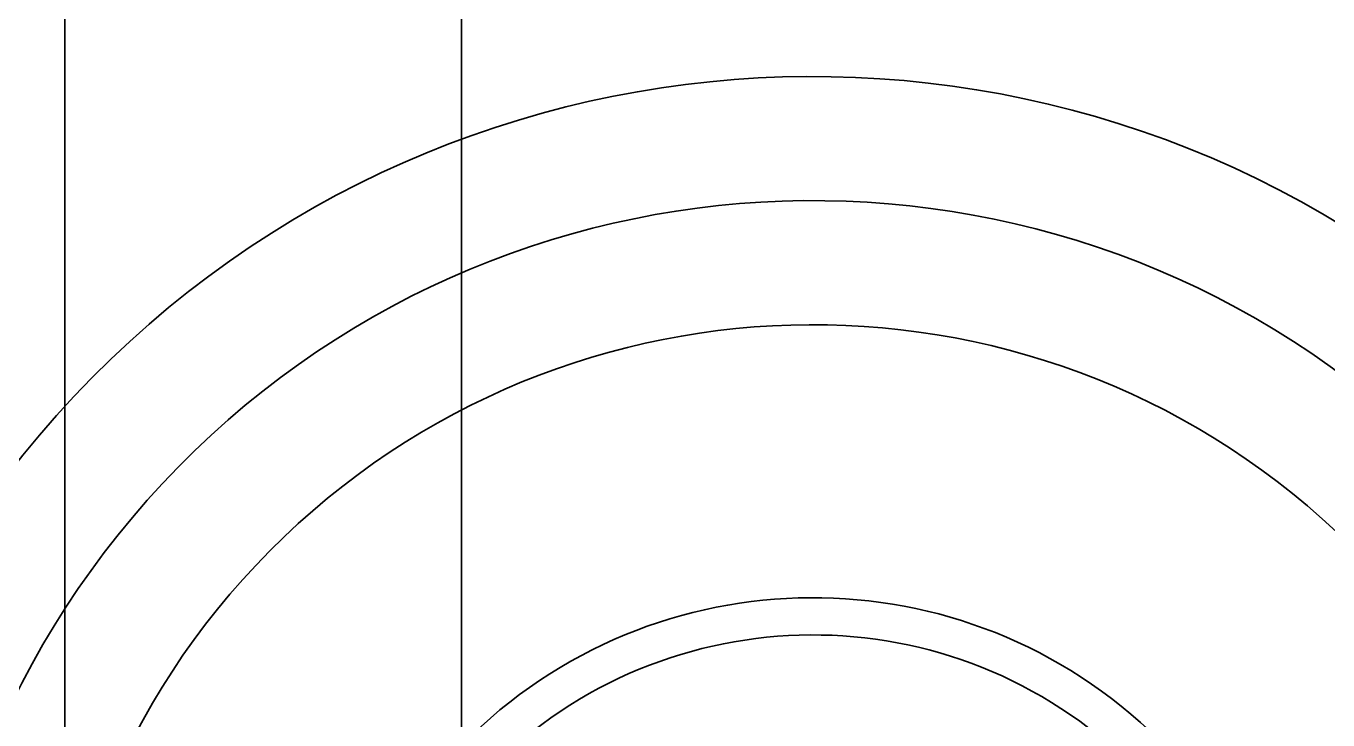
# Model space of a CAD drawing. Header units: millimetres. Extents: x -180 to 3623, y 0 to 2194.
# Drawn here: x 101.14 to 132.62, y 123.94 to 140.72 of the extents above; entities that cross this region are included whole.
import ezdxf

# ---------------------------------------------------------------- set-up
doc = ezdxf.new("R2010")
doc.units = ezdxf.units.MM

# ---------------------------------------------------------------- blocks, each defined once
blk = doc.blocks.new('Drawing View2')
at = {"color": 7, "linetype": 'Continuous', "lineweight": 35}
for p, q in [((-128.4, -278), (-128.4, 202)), ((-128.4, -278), (-128.4, 202)), ((-137.986, -75), (-137.986, -276.062)), ((-137.986, -75), (-137.986, -276.062))]:
    blk.add_line(p, q, dxfattribs=at)
for radius, start, end in [(24.5, 45.3415, 225.3415), (24.5, 45.3415, 225.3415), (21.5, 45.7007, 225.3415), (18.5, 45.3415, 225.0887), (24.5, 225.3415, 45.3415), (24.5, 225.3415, 45.3415), (21.5, 225.7007, 45.3415), (18.5, 225.3415, 45.0887), (11.9, 45.3415, 225.3415), (11, 45.3415, 225.3415), (11, 45.3415, 225.3415)]:
    blk.add_arc((-119.9, -223), radius, start, end, dxfattribs=at)

msp = doc.modelspace()

# ---------------------------------------------------------------- block references
at = {"color": 7, "linetype": 'Continuous', "lineweight": 35}
msp.add_blockref('Drawing View2', (240.063, 338), dxfattribs=at)

doc.saveas('drawing.dxf')
